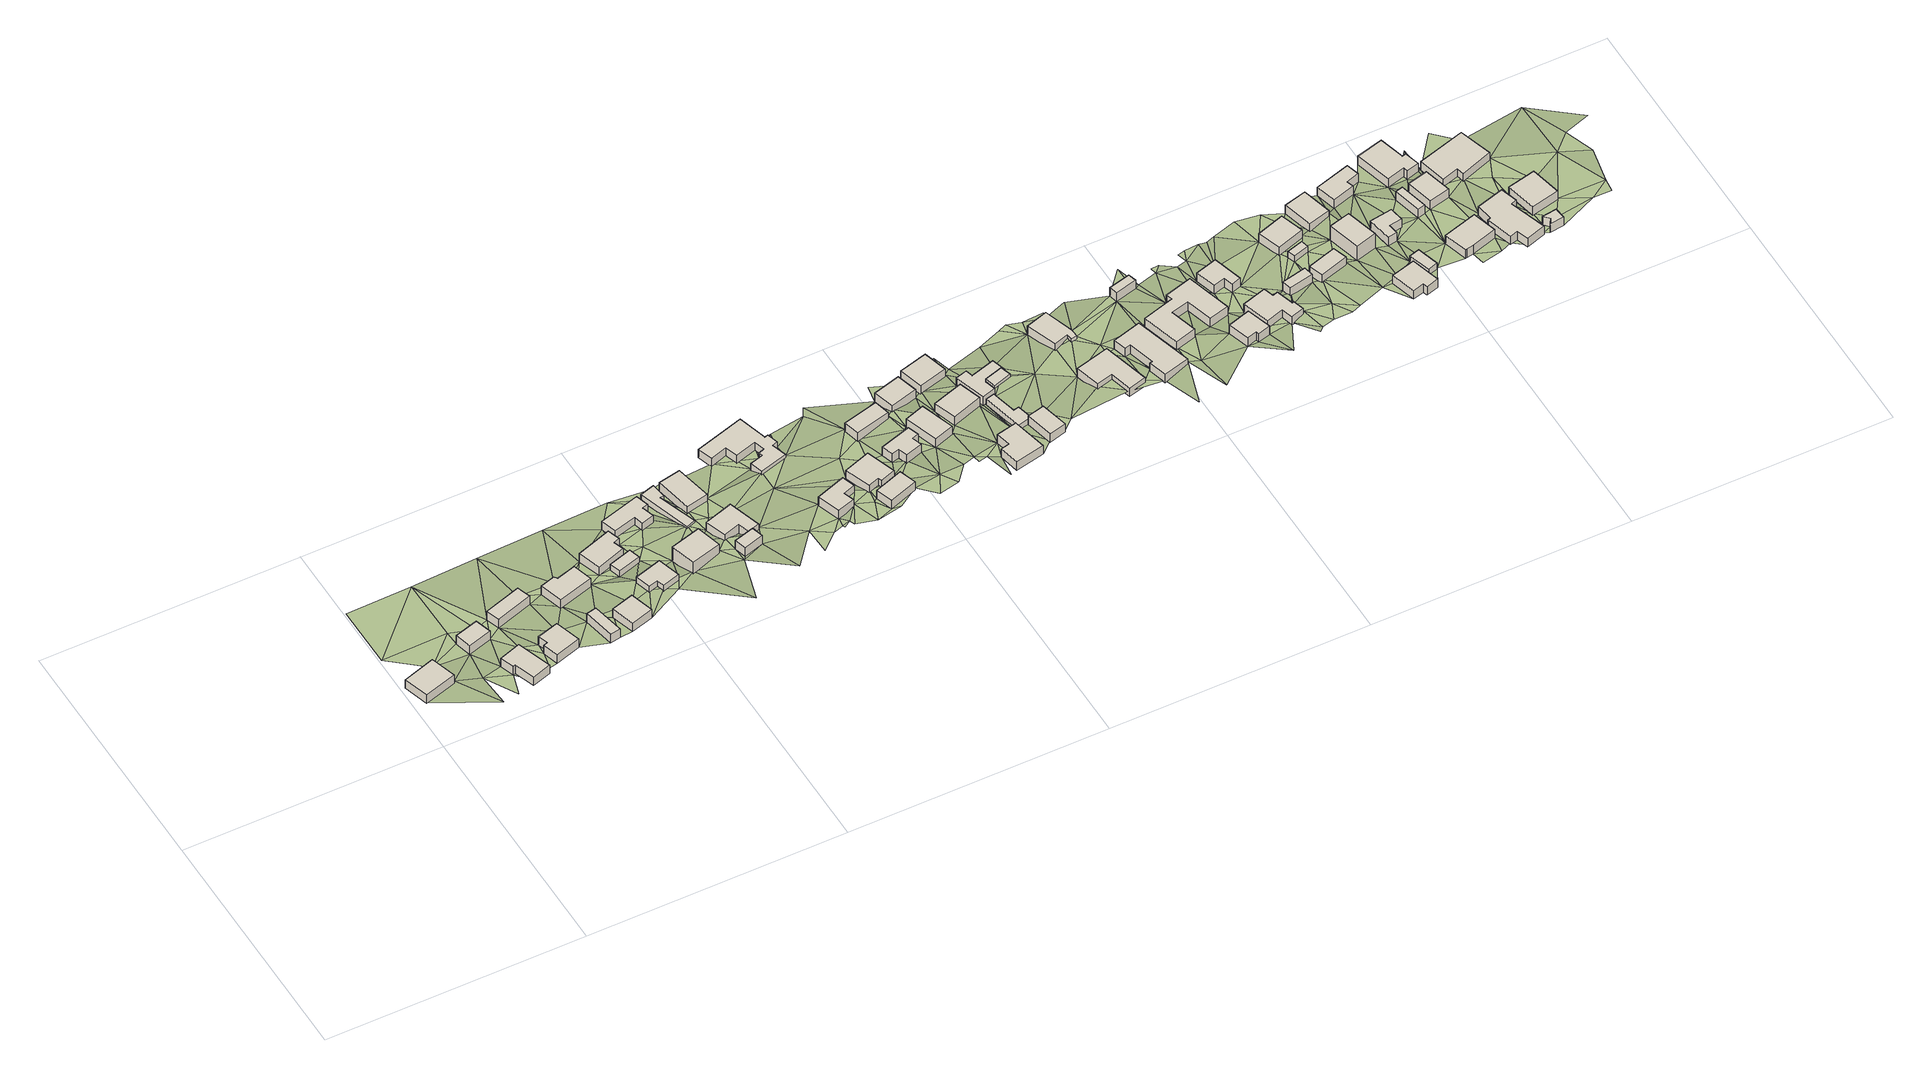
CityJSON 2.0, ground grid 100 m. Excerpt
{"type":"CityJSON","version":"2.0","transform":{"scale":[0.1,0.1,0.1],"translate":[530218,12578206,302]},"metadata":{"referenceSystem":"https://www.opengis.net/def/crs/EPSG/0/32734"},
"CityObjects":{
"building1":{"type":"Building","attributes":{"address":"Lang Avenue Mamre 7347 Cape Town","building":"house","building:levels":"1","building_height":4.1,"plus_code":"4FRWFFQ9+HVC","ground_height":165.13,"roof_height":169.23},"geometry":[{"type":"Solid","lod":"1","boundaries":[[[[0,1,2,3]],[[1,4,5,2]],[[4,6,7,5]],[[6,0,3,7]],[[3,2,5,7]],[[6,4,1,0]]]]}]},
"building2":{"type":"Building","attributes":{"address":"Lang Avenue Mamre 7347 Cape Town","building":"house","building:levels":"1","building_height":4.1,"plus_code":"4FRWFFQ9+JX6","ground_height":165.13,"roof_height":169.23},"geometry":[{"type":"Solid","lod":"1","boundaries":[[[[8,9,10,11]],[[9,12,13,10]],[[12,14,15,13]],[[14,8,11,15]],[[11,10,13,15]],[[14,12,9,8]]]]}]},
"building3":{"type":"Building","attributes":{"address":"Mamre 7347 Cape Town","building":"house","building:levels":"1","building_height":4.1,"plus_code":"4FRWFFQ9+GXQ","ground_height":166.28,"roof_height":170.38},"geometry":[{"type":"Solid","lod":"1","boundaries":[[[[16,17,18,19]],[[17,20,21,18]],[[20,22,23,21]],[[22,24,25,23]],[[24,26,27,25]],[[26,16,19,27]],[[19,18,21,23,25,27]],[[26,24,22,20,17,16]]]]}]},
"building4":{"type":"Building","attributes":{"address":"Mamre 7347 Cape Town","building":"house","building:levels":"1","building_height":4.1,"plus_code":"4FRWFFQC+G3R","ground_height":168.91,"roof_height":173.01},"geometry":[{"type":"Solid","lod":"1","boundaries":[[[[28,29,30,31]],[[29,32,33,30]],[[32,34,35,33]],[[34,36,37,35]],[[36,38,39,37]],[[38,28,31,39]],[[31,30,33,35,37,39]],[[38,36,34,32,29,28]]]]}]},
"building5":{"type":"Building","attributes":{"address":"Lang Avenue Mamre 7347 Cape Town","building":"house","building:levels":"1","building_height":4.1,"plus_code":"4FRWFFQC+J2G","ground_height":167.28,"roof_height":171.38},"geometry":[{"type":"Solid","lod":"1","boundaries":[[[[40,41,42,43]],[[41,44,45,42]],[[44,46,47,45]],[[46,40,43,47]],[[43,42,45,47]],[[46,44,41,40]]]]}]},
"building6":{"type":"Building","attributes":{"address":"Mamre 7347 Cape Town","building":"yes","building:levels":"1","building_height":4.1,"plus_code":"4FRWFFQC+G4M","ground_height":170.28,"roof_height":174.38},"geometry":[{"type":"Solid","lod":"1","boundaries":[[[[48,49,50,51]],[[49,52,53,50]],[[52,54,55,53]],[[54,48,51,55]],[[51,50,53,55]],[[54,52,49,48]]]]}]},
"building7":{"type":"Building","attributes":{"address":"Lang Avenue Mamre 7347 Cape Town","building":"house","building:levels":"1","building_height":4.1,"plus_code":"4FRWFFQC+J4F","ground_height":167.28,"roof_height":171.38},"geometry":[{"type":"Solid","lod":"1","boundaries":[[[[56,57,58,59]],[[57,60,61,58]],[[60,62,63,61]],[[62,64,65,63]],[[64,66,67,65]],[[66,56,59,67]],[[59,58,61,63,65,67]],[[66,64,62,60,57,56]]]]}]},
"building8":{"type":"Building","attributes":{"address":"4 Lelie Lane Mamre 7347 Cape Town","building":"house","building:levels":"1","building_height":4.1,"plus_code":"4FRWFFQC+G5M","ground_height":170.28,"roof_height":174.38},"geometry":[{"type":"Solid","lod":"1","boundaries":[[[[68,69,70,71]],[[69,72,73,70]],[[72,74,75,73]],[[74,68,71,75]],[[71,70,73,75]],[[74,72,69,68]]]]}]},
"building9":{"type":"Building","attributes":{"address":"Lang Avenue Mamre 7347 Cape Town","building":"house","building:levels":"1","building_height":4.1,"plus_code":"4FRWFFQC+J5X","ground_height":168.33,"roof_height":172.43},"geometry":[{"type":"Solid","lod":"1","boundaries":[[[[76,77,78,79]],[[77,80,81,78]],[[80,82,83,81]],[[82,84,85,83]],[[84,86,87,85]],[[86,76,79,87]],[[79,78,81,83,85,87]],[[86,84,82,80,77,76]]]]}]},
"building10":{"type":"Building","attributes":{"building":"cabin","building:levels":"1","building_height":2.8,"plus_code":"4FRWFFQC+J6F","ground_height":168.33,"roof_height":171.13},"geometry":[{"type":"Solid","lod":"1","boundaries":[[[[88,89,90,91]],[[89,92,93,90]],[[92,94,95,93]],[[94,88,91,95]],[[91,90,93,95]],[[94,92,89,88]]]]}]},
"building11":{"type":"Building","attributes":{"address":"3 Lelie Lane Mamre 7347 Cape Town","building":"house","building:levels":"1","building_height":4.1,"plus_code":"4FRWFFQC+H6H","ground_height":169.4,"roof_height":173.5},"geometry":[{"type":"Solid","lod":"1","boundaries":[[[[96,97,98,99]],[[97,100,101,98]],[[100,102,103,101]],[[102,104,105,103]],[[104,106,107,105]],[[106,96,99,107]],[[99,98,101,103,105,107]],[[106,104,102,100,97,96]]]]}]},
"building12":{"type":"Building","attributes":{"address":"Mamre 7347 Cape Town","building":"yes","building:levels":"1","building_height":4.1,"plus_code":"4FRWFFQC+M7C","ground_height":167.7,"roof_height":171.8},"geometry":[{"type":"Solid","lod":"1","boundaries":[[[[108,109,110,111]],[[109,112,113,110]],[[112,114,115,113]],[[114,116,117,115]],[[116,118,119,117]],[[118,120,121,119]],[[120,122,123,121]],[[122,108,111,123]],[[111,110,113,115,117,119,121,123]],[[122,120,118,116,114,112,109,108]]]]}]},
"building13":{"type":"Building","attributes":{"address":"2 Lelie Lane Mamre 7347 Cape Town","building":"house","building:levels":"2","building_height":6.9,"plus_code":"4FRWFFQC+H8J","ground_height":169.4,"roof_height":176.3},"geometry":[{"type":"Solid","lod":"1","boundaries":[[[[124,125,126,127]],[[125,128,129,126]],[[128,130,131,129]],[[130,124,127,131]],[[127,126,129,131]],[[130,128,125,124]]]]}]},
"building14":{"type":"Building","attributes":{"building":"cabin","building:levels":"1","building_height":2.8,"plus_code":"4FRWFFQC+M88","ground_height":167.7,"roof_height":170.5},"geometry":[{"type":"Solid","lod":"1","boundaries":[[[[132,133,134,135]],[[133,136,137,134]],[[136,138,139,137]],[[138,140,141,139]],[[140,142,143,141]],[[142,132,135,143]],[[135,134,137,139,141,143]],[[142,140,138,136,133,132]]]]}]},
"building15":{"type":"Building","attributes":{"building":"garage","building:levels":"1","building_height":4.1,"plus_code":"4FRWFFQC+H94","ground_height":173.35,"roof_height":177.45},"geometry":[{"type":"Solid","lod":"1","boundaries":[[[[144,145,146,147]],[[145,148,149,146]],[[148,150,151,149]],[[150,144,147,151]],[[147,146,149,151]],[[150,148,145,144]]]]}]},
"building16":{"type":"Building","attributes":{"address":"1 Lelie Lane Mamre 7347 Cape Town","building":"house","building:levels":"1","building_height":4.1,"plus_code":"4FRWFFQC+J94","ground_height":170.83,"roof_height":174.93},"geometry":[{"type":"Solid","lod":"1","boundaries":[[[[152,153,154,155]],[[153,156,157,154]],[[156,158,159,157]],[[158,160,161,159]],[[160,162,163,161]],[[162,152,155,163]],[[155,154,157,159,161,163]],[[162,160,158,156,153,152]]]]}]},
"building17":{"type":"Building","attributes":{"address":"Mamre 7347 Cape Town","building":"house","building:levels":"1","building_height":4.1,"plus_code":"4FRWFFQC+M9J","ground_height":168.85,"roof_height":172.95},"geometry":[{"type":"Solid","lod":"1","boundaries":[[[[164,165,166,167]],[[165,168,169,166]],[[168,170,171,169]],[[170,164,167,171]],[[167,166,169,171]],[[170,168,165,164]]]]}]},
"building18":{"type":"Building","attributes":{"address":"13 Lang Avenue Mamre 7347 Cape Town","building":"house","building:levels":"1","building_height":4.1,"plus_code":"4FRWFFQC+PG2","ground_height":168.85,"roof_height":172.95},"geometry":[{"type":"Solid","lod":"1","boundaries":[[[[172,173,174,175]],[[173,176,177,174]],[[176,178,179,177]],[[178,180,181,179]],[[180,182,183,181]],[[182,184,185,183]],[[184,186,187,185]],[[186,188,189,187]],[[188,190,191,189]],[[190,192,193,191]],[[192,194,195,193]],[[194,196,197,195]],[[196,198,199,197]],[[198,200,201,199]],[[200,202,203,201]],[[202,172,175,203]],[[175,174,177,179,181,183,185,187,189,191,193,195,197,199,201,203]],[[202,200,198,196,194,192,190,188,186,184,182,180,178,176,173,172]]]]}]},
"building19":{"type":"Building","attributes":{"address":"11 Sand Street Mamre 7347 Cape Town","building":"house","building:levels":"1","building_height":4.1,"plus_code":"4FRWFFQC+HG8","ground_height":174.57,"roof_height":178.67},"geometry":[{"type":"Solid","lod":"1","boundaries":[[[[204,205,206,207]],[[205,208,209,206]],[[208,210,211,209]],[[210,212,213,211]],[[212,214,215,213]],[[214,204,207,215]],[[207,206,209,211,213,215]],[[214,212,210,208,205,204]]]]}]},
"building20":{"type":"Building","attributes":{"address":"Sand Street Mamre 7347 Cape Town","building":"yes","building:levels":"1","building_height":4.1,"plus_code":"4FRWFFQC+GJM","ground_height":176.35,"roof_height":180.45},"geometry":[{"type":"Solid","lod":"1","boundaries":[[[[216,217,218,219]],[[217,220,221,218]],[[220,222,223,221]],[[222,216,219,223]],[[219,218,221,223]],[[222,220,217,216]]]]}]},
"building21":{"type":"Building","attributes":{"address":"9 Sand Street Mamre 7347 Cape Town","building":"house","building:levels":"1","building_height":4.1,"plus_code":"4FRWFFQC+HHH","ground_height":174.57,"roof_height":178.67},"geometry":[{"type":"Solid","lod":"1","boundaries":[[[[224,225,226,227]],[[225,228,229,226]],[[228,230,231,229]],[[230,232,233,231]],[[232,234,235,233]],[[234,224,227,235]],[[227,226,229,231,233,235]],[[234,232,230,228,225,224]]]]}]},
"building22":{"type":"Building","attributes":{"address":"7 Sand Street Mamre 7347 Cape Town","building":"house","building:levels":"1","building_height":4.1,"plus_code":"4FRWFFQC+HMR","ground_height":175.88,"roof_height":179.98},"geometry":[{"type":"Solid","lod":"1","boundaries":[[[[236,237,238,239]],[[237,240,241,238]],[[240,242,243,241]],[[242,244,245,243]],[[244,246,247,245]],[[246,248,249,247]],[[248,250,251,249]],[[250,236,239,251]],[[239,238,241,243,245,247,249,251]],[[250,248,246,244,242,240,237,236]]]]}]},
"building23":{"type":"Building","attributes":{"address":"8 Sand Street Mamre 7347 Cape Town","building":"house","building:levels":"1","building_height":4.1,"plus_code":"4FRWFFQC+MJ9","ground_height":173.57,"roof_height":177.67},"geometry":[{"type":"Solid","lod":"1","boundaries":[[[[252,253,254,255]],[[253,256,257,254]],[[256,258,259,257]],[[258,252,255,259]],[[255,254,257,259]],[[258,256,253,252]]]]}]},
"building24":{"type":"Building","attributes":{"address":"5 Sand Street Mamre 7347 Cape Town","building":"house","building:levels":"1","building_height":4.1,"plus_code":"4FRWFFQC+JP3","ground_height":175.88,"roof_height":179.98},"geometry":[{"type":"Solid","lod":"1","boundaries":[[[[260,261,262,263]],[[261,264,265,262]],[[264,266,267,265]],[[266,260,263,267]],[[263,262,265,267]],[[266,264,261,260]]]]}]},
"building25":{"type":"Building","attributes":{"address":"6 Sand Street Mamre 7347 Cape Town","building":"house","building:levels":"1","building_height":4.1,"plus_code":"4FRWFFQC+MPJ","ground_height":173.57,"roof_height":177.67},"geometry":[{"type":"Solid","lod":"1","boundaries":[[[[268,269,270,271]],[[269,272,273,270]],[[272,274,275,273]],[[274,268,271,275]],[[271,270,273,275]],[[274,272,269,268]]]]}]},
"building26":{"type":"Building","attributes":{"address":"20 Lord Caledon Street Mamre 7347 Cape Town","building":"house","building:levels":"1","building_height":4.1,"plus_code":"4FRWFFQC+GRC","ground_height":178.22,"roof_height":182.32},"geometry":[{"type":"Solid","lod":"1","boundaries":[[[[276,277,278,279]],[[277,280,281,278]],[[280,282,283,281]],[[282,284,285,283]],[[284,286,287,285]],[[286,276,279,287]],[[279,278,281,283,285,287]],[[286,284,282,280,277,276]]]]}]},
"building27":{"type":"Building","attributes":{"address":"3 Sand Street Mamre 7347 Cape Town","building":"house","building:levels":"1","building_height":4.1,"plus_code":"4FRWFFQC+JQF","ground_height":176.72,"roof_height":180.82},"geometry":[{"type":"Solid","lod":"1","boundaries":[[[[288,289,290,291]],[[289,292,293,290]],[[292,294,295,293]],[[294,288,291,295]],[[291,290,293,295]],[[294,292,289,288]]]]}]},
"building28":{"type":"Building","attributes":{"address":"4 Sand Street Mamre 7347 Cape Town","building":"house","building:levels":"1","building_height":4.1,"plus_code":"4FRWFFQC+MQV","ground_height":173.57,"roof_height":177.67},"geometry":[{"type":"Solid","lod":"1","boundaries":[[[[296,297,298,299]],[[297,300,301,298]],[[300,302,303,301]],[[302,296,299,303]],[[299,298,301,303]],[[302,300,297,296]]]]}]},
"building29":{"type":"Building","attributes":{"address":"Lord Caledon Street Mamre 7347 Cape Town","building":"cabin","building:levels":"1","building_height":2.8,"plus_code":"4FRWFFQC+HRW","ground_height":176.72,"roof_height":179.52},"geometry":[{"type":"Solid","lod":"1","boundaries":[[[[304,305,306,307]],[[305,308,309,306]],[[308,310,311,309]],[[310,312,313,311]],[[312,314,315,313]],[[314,304,307,315]],[[307,306,309,311,313,315]],[[314,312,310,308,305,304]]]]}]},
"building30":{"type":"Building","attributes":{"address":"1 Sand Street Mamre 7347 Cape Town","building":"house","building:levels":"1","building_height":4.1,"plus_code":"4FRWFFQC+JRM","ground_height":176.72,"roof_height":180.82},"geometry":[{"type":"Solid","lod":"1","boundaries":[[[[316,317,318,319]],[[317,320,321,318]],[[320,322,323,321]],[[322,324,325,323]],[[324,326,327,325]],[[326,328,329,327]],[[328,330,331,329]],[[330,332,333,331]],[[332,316,319,333]],[[319,318,321,323,325,327,329,331,333]],[[332,330,328,326,324,322,320,317,316]]]]}]},
"building31":{"type":"Building","attributes":{"address":"18 Lord Caledon Street Mamre 7347 Cape Town","building":"house","building:levels":"1","building_height":4.1,"plus_code":"4FRWFFQC+GVM","ground_height":178.22,"roof_height":182.32},"geometry":[{"type":"Solid","lod":"1","boundaries":[[[[334,335,336,337]],[[335,338,339,336]],[[338,340,341,339]],[[340,334,337,341]],[[337,336,339,341]],[[340,338,335,334]]]]}]},
"building32":{"type":"Building","attributes":{"building":"roof","building:levels":"1","building_height":1.3,"min_height":2.8,"plus_code":"4FRWFFQC+JRH","ground_height":176.72,"roof_height":182.12,"bottom_roof_height":180.82},"geometry":[{"type":"Solid","lod":"1","boundaries":[[[[319,342,343,344]],[[342,321,345,343]],[[321,318,346,345]],[[318,319,344,346]],[[344,343,345,346]],[[318,321,342,319]]]]}]},
"building33":{"type":"Building","attributes":{"address":"19 Winkler Street Mamre 7347 Cape Town","building":"house","building:levels":"1","building_height":4.1,"plus_code":"4FRWFFQC+HXH","ground_height":177.72,"roof_height":181.82},"geometry":[{"type":"Solid","lod":"1","boundaries":[[[[347,348,349,350]],[[348,351,352,349]],[[351,353,354,352]],[[353,355,356,354]],[[355,357,358,356]],[[357,347,350,358]],[[350,349,352,354,356,358]],[[357,355,353,351,348,347]]]]}]},
"building34":{"type":"Building","attributes":{"address":"20 Winkler Street Mamre 7347 Cape Town","building":"house","building:levels":"1","building_height":4.1,"plus_code":"4FRWFFQC+MXF","ground_height":175.67,"roof_height":179.77},"geometry":[{"type":"Solid","lod":"1","boundaries":[[[[359,360,361,362]],[[360,363,364,361]],[[363,365,366,364]],[[365,367,368,366]],[[367,369,370,368]],[[369,371,372,370]],[[371,359,362,372]],[[362,361,364,366,368,370,372]],[[371,369,367,365,363,360,359]]]]}]},
"building35":{"type":"Building","attributes":{"address":"17 Winkler Street Mamre 7347 Cape Town","building":"house","building:levels":"1","building_height":4.1,"plus_code":"4FRWFFQF+H37","ground_height":179.28,"roof_height":183.38},"geometry":[{"type":"Solid","lod":"1","boundaries":[[[[373,374,375,376]],[[374,377,378,375]],[[377,379,380,378]],[[379,381,382,380]],[[381,383,384,382]],[[383,385,386,384]],[[385,387,388,386]],[[387,373,376,388]],[[376,375,378,380,382,384,386,388]],[[387,385,383,381,379,377,374,373]]]]}]},
"building36":{"type":"Building","attributes":{"address":"16 Winkler Street Mamre 7347 Cape Town","building":"house","building:levels":"1","building_height":4.1,"plus_code":"4FRWFFQF+M3Q","ground_height":178.74,"roof_height":182.84},"geometry":[{"type":"Solid","lod":"1","boundaries":[[[[389,390,391,392]],[[390,393,394,391]],[[393,395,396,394]],[[395,389,392,396]],[[392,391,394,396]],[[395,393,390,389]]]]}]},
"building37":{"type":"Building","attributes":{"address":"15 Winkler Street Mamre 7347 Cape Town","building":"house","building:levels":"1","building_height":4.1,"plus_code":"4FRWFFQF+H4R","ground_height":180.87,"roof_height":184.97},"geometry":[{"type":"Solid","lod":"1","boundaries":[[[[397,398,399,400]],[[398,401,402,399]],[[401,403,404,402]],[[403,405,406,404]],[[405,407,408,406]],[[407,409,410,408]],[[409,411,412,410]],[[411,413,414,412]],[[413,415,416,414]],[[415,397,400,416]],[[400,399,402,404,406,408,410,412,414,416]],[[415,413,411,409,407,405,403,401,398,397]]]]}]},
"building38":{"type":"Building","attributes":{"address":"16 Lord Caledon Street Mamre 7347 Cape Town","building":"house","building:levels":"1","building_height":4.1,"plus_code":"4FRWFFQF+G6J","ground_height":183.36,"roof_height":187.46},"geometry":[{"type":"Solid","lod":"1","boundaries":[[[[417,418,419,420]],[[418,421,422,419]],[[421,423,424,422]],[[423,425,426,424]],[[425,427,428,426]],[[427,417,420,428]],[[420,419,422,424,426,428]],[[427,425,423,421,418,417]]]]}]},
"building39":{"type":"Building","attributes":{"address":"13 Winkler Street Mamre 7347 Cape Town","building":"house","building:levels":"1","building_height":4.1,"plus_code":"4FRWFFQF+J6M","ground_height":181.87,"roof_height":185.97},"geometry":[{"type":"Solid","lod":"1","boundaries":[[[[429,430,431,432]],[[430,433,434,431]],[[433,435,436,434]],[[435,437,438,436]],[[437,439,440,438]],[[439,429,432,440]],[[432,431,434,436,438,440]],[[439,437,435,433,430,429]]]]}]},
"building40":{"type":"Building","attributes":{"address":"Lord Caledon Street Mamre 7347 Cape Town","building":"house","building:levels":"1","building_height":4.1,"plus_code":"4FRWFFQF+H65","ground_height":181.87,"roof_height":185.97},"geometry":[{"type":"Solid","lod":"1","boundaries":[[[[441,442,443,444]],[[442,445,446,443]],[[445,447,448,446]],[[447,449,450,448]],[[449,451,452,450]],[[451,453,454,452]],[[453,455,456,454]],[[455,457,458,456]],[[457,459,460,458]],[[459,441,444,460]],[[444,443,446,448,450,452,454,456,458,460]],[[459,457,455,453,451,449,447,445,442,441]]]]}]},
"building41":{"type":"Building","attributes":{"address":"12 Lord Caledon Street Mamre 7347 Cape Town","building":"house","building:levels":"1","building_height":4.1,"plus_code":"4FRWFFQF+H8C","ground_height":183.05,"roof_height":187.15},"geometry":[{"type":"Solid","lod":"1","boundaries":[[[[461,462,463,464]],[[462,465,466,463]],[[465,467,468,466]],[[467,461,464,468]],[[464,463,466,468]],[[467,465,462,461]]]]}]},
"building42":{"type":"Building","attributes":{"building":"cabin","building:levels":"1","building_height":2.8,"plus_code":"4FRWFFQF+J89","ground_height":183.05,"roof_height":185.85},"geometry":[{"type":"Solid","lod":"1","boundaries":[[[[469,470,471,472]],[[470,473,474,471]],[[473,475,476,474]],[[475,469,472,476]],[[472,471,474,476]],[[475,473,470,469]]]]}]},
"building43":{"type":"Building","attributes":{"address":"9 Winkler Street Mamre 7347 Cape Town","building":"house","building:levels":"1","building_height":4.1,"plus_code":"4FRWFFQF+M84","ground_height":181.66,"roof_height":185.76},"geometry":[{"type":"Solid","lod":"1","boundaries":[[[[477,478,479,480]],[[478,481,482,479]],[[481,483,484,482]],[[483,477,480,484]],[[480,479,482,484]],[[483,481,478,477]]]]}]},
"building44":{"type":"Building","attributes":{"address":"10 Lord Caledon Street Mamre 7347 Cape Town","building":"house","building:levels":"1","building_height":4.1,"plus_code":"4FRWFFQF+H9F","ground_height":183.05,"roof_height":187.15},"geometry":[{"type":"Solid","lod":"1","boundaries":[[[[485,486,487,488]],[[486,489,490,487]],[[489,491,492,490]],[[491,485,488,492]],[[488,487,490,492]],[[491,489,486,485]]]]}]},
"building45":{"type":"Building","attributes":{"address":"8 Lord Caledon Street Mamre 7347 Cape Town","building":"house","building:levels":"2","building_height":6.9,"plus_code":"4FRWFFQF+HCV","ground_height":184.37,"roof_height":191.27},"geometry":[{"type":"Solid","lod":"1","boundaries":[[[[493,494,495,496]],[[494,497,498,495]],[[497,499,500,498]],[[499,493,496,500]],[[496,495,498,500]],[[499,497,494,493]]]]}]},
"building46":{"type":"Building","attributes":{"address":"7 Winkler Street Mamre 7347 Cape Town","building":"house","building:levels":"1","building_height":4.1,"plus_code":"4FRWFFQF+M9H","ground_height":181.66,"roof_height":185.76},"geometry":[{"type":"Solid","lod":"1","boundaries":[[[[501,502,503,504]],[[502,505,506,503]],[[505,507,508,506]],[[507,501,504,508]],[[504,503,506,508]],[[507,505,502,501]]]]}]},
"building47":{"type":"Building","attributes":{"address":"9 Lord Caledon Street Mamre 7347 Cape Town","building":"house","building:levels":"1","building_height":4.1,"plus_code":"4FRWFFQF+FFR","ground_height":185.63,"roof_height":189.73},"geometry":[{"type":"Solid","lod":"1","boundaries":[[[[509,510,511,512]],[[510,513,514,511]],[[513,515,516,514]],[[515,517,518,516]],[[517,519,520,518]],[[519,509,512,520]],[[512,511,514,516,518,520]],[[519,517,515,513,510,509]]]]}]},
"building48":{"type":"Building","attributes":{"address":"7 Lord Caledon Street Mamre 7347 Cape Town","building":"cabin","building:levels":"1","building_height":2.8,"plus_code":"4FRWFFQF+GF8","ground_height":185.63,"roof_height":188.43},"geometry":[{"type":"Solid","lod":"1","boundaries":[[[[521,522,523,524]],[[522,525,526,523]],[[525,527,528,526]],[[527,521,524,528]],[[524,523,526,528]],[[527,525,522,521]]]]}]},
"building49":{"type":"Building","attributes":{"address":"6 Lord Caledon Street Mamre 7347 Cape Town","building":"house","building:levels":"1","building_height":4.1,"plus_code":"4FRWFFQF+HFV","ground_height":184.37,"roof_height":188.47},"geometry":[{"type":"Solid","lod":"1","boundaries":[[[[529,530,531,532]],[[530,533,534,531]],[[533,535,536,534]],[[535,537,538,536]],[[537,539,540,538]],[[539,529,532,540]],[[532,531,534,536,538,540]],[[539,537,535,533,530,529]]]]}]},
"building50":{"type":"Building","attributes":{"address":"5 Winkler Street Mamre 7347 Cape Town","building":"house","building:levels":"1","building_height":4.1,"plus_code":"4FRWFFQF+MFJ","ground_height":182.75,"roof_height":186.85},"geometry":[{"type":"Solid","lod":"1","boundaries":[[[[541,542,543,544]],[[542,545,546,543]],[[545,547,548,546]],[[547,549,550,548]],[[549,551,552,550]],[[551,541,544,552]],[[544,543,546,548,550,552]],[[551,549,547,545,542,541]]]]}]},
"building51":{"type":"Building","attributes":{"address":"Lord Caledon Street Mamre 7347 Cape Town","building":"yes","building:levels":"1","building_height":4.1,"plus_code":"4FRWFFQF+JG7","ground_height":185.38,"roof_height":189.48},"geometry":[{"type":"Solid","lod":"1","boundaries":[[[[553,554,555,556]],[[554,557,558,555]],[[557,559,560,558]],[[559,553,556,560]],[[556,555,558,560]],[[559,557,554,553]]]]}]},
"building52":{"type":"Building","attributes":{"address":"5 Lord Caledon Street Mamre 7347 Cape Town","building":"house","building:levels":"1","building_height":4.1,"plus_code":"4FRWFFQF+GHF","ground_height":185.93,"roof_height":190.03},"geometry":[{"type":"Solid","lod":"1","boundaries":[[[[561,562,563,564]],[[562,565,566,563]],[[565,567,568,566]],[[567,569,570,568]],[[569,571,572,570]],[[571,561,564,572]],[[564,563,566,568,570,572]],[[571,569,567,565,562,561]]]]}]},
"building53":{"type":"Building","attributes":{"address":"4 Lord Caledon Street Mamre 7347 Cape Town","building":"house","building:levels":"1","building_height":4.1,"plus_code":"4FRWFFQF+JH6","ground_height":185.38,"roof_height":189.48},"geometry":[{"type":"Solid","lod":"1","boundaries":[[[[573,574,575,576]],[[574,577,578,575]],[[577,579,580,578]],[[579,573,576,580]],[[576,575,578,580]],[[579,577,574,573]]]]}]},
"building54":{"type":"Building","attributes":{"address":"3 Winkler Street Mamre 7347 Cape Town","building":"house","building:levels":"1","building_height":4.1,"plus_code":"4FRWFFQF+MGW","ground_height":183.62,"roof_height":187.72},"geometry":[{"type":"Solid","lod":"1","boundaries":[[[[581,582,583,584]],[[582,585,586,583]],[[585,587,588,586]],[[587,589,590,588]],[[589,591,592,590]],[[591,593,594,592]],[[593,595,596,594]],[[595,581,584,596]],[[584,583,586,588,590,592,594,596]],[[595,593,591,589,587,585,582,581]]]]}]},
"building55":{"type":"Building","attributes":{"address":"3 Lord Caledon Street Mamre 7347 Cape Town","building":"house","building:levels":"1","building_height":4.1,"plus_code":"4FRWFFQF+GJ8","ground_height":185.27,"roof_height":189.37},"geometry":[{"type":"Solid","lod":"1","boundaries":[[[[597,598,599,600]],[[598,601,602,599]],[[601,603,604,602]],[[603,605,606,604]],[[605,607,608,606]],[[607,609,610,608]],[[609,611,612,610]],[[611,613,614,612]],[[613,615,616,614]],[[615,597,600,616]],[[600,599,602,604,606,608,610,612,614,616]],[[615,613,611,609,607,605,603,601,598,597]]]]}]},
"building56":{"type":"Building","attributes":{"address":"2 Lord Caledon Street Mamre 7347 Cape Town","building":"house","building:levels":"1","building_height":4.1,"plus_code":"4FRWFFQF+JJV","ground_height":183.62,"roof_height":187.72},"geometry":[{"type":"Solid","lod":"1","boundaries":[[[[617,618,619,620]],[[618,621,622,619]],[[621,623,624,622]],[[623,625,626,624]],[[625,627,628,626]],[[627,617,620,628]],[[620,619,622,624,626,628]],[[627,625,623,621,618,617]]]]}]},
"building57":{"type":"Building","attributes":{"address":"Lord Caledon Street Mamre 7347 Cape Town","building":"garage","building:levels":"1","building_height":4.1,"plus_code":"4FRWFFQF+FMW","ground_height":186.15,"roof_height":190.25},"geometry":[{"type":"Solid","lod":"1","boundaries":[[[[629,630,631,632]],[[630,633,634,631]],[[633,635,636,634]],[[635,637,638,636]],[[637,629,632,638]],[[632,631,634,636,638]],[[637,635,633,630,629]]]]}]},
"building58":{"type":"Building","attributes":{"address":"1 Lord Caledon Street Mamre 7347 Cape Town","building":"house","building:levels":"1","building_height":4.1,"plus_code":"4FRWFFQF+HM4","ground_height":185.27,"roof_height":189.37},"geometry":[{"type":"Solid","lod":"1","boundaries":[[[[639,640,641,642]],[[640,643,644,641]],[[643,645,646,644]],[[645,639,642,646]],[[642,641,644,646]],[[645,643,640,639]]]]}]},
"terrain1":{"type":"TINRelief","geometry":[{"type":"CompositeSurface","lod":"1","boundaries":[[[647,648,649]],[[0,650,651]],[[651,652,653]],[[648,654,649]],[[649,8,0]],[[649,654,8]],[[0,8,14]],[[652,651,650]],[[0,14,650]],[[24,654,655]],[[8,654,22]],[[22,654,24]],[[24,656,26]],[[650,14,12]],[[8,22,9]],[[650,12,652]],[[9,22,657]],[[44,652,12]],[[44,12,9]],[[46,9,657]],[[9,46,44]],[[657,658,36]],[[38,36,658]],[[46,657,32]],[[32,657,36]],[[32,36,34]],[[652,44,659]],[[46,32,29]],[[29,40,46]],[[659,44,41]],[[28,54,29]],[[40,29,660]],[[40,66,41]],[[28,48,54]],[[29,54,660]],[[40,660,66]],[[659,41,661]],[[66,661,41]],[[52,660,54]],[[662,52,49]],[[68,662,49]],[[52,663,660]],[[662,74,52]],[[74,662,68]],[[659,661,664]],[[665,661,666]],[[72,52,74]],[[72,663,52]],[[86,661,665]],[[665,663,667]],[[86,664,661]],[[86,665,667]],[[667,663,76]],[[667,76,86]],[[668,663,72]],[[72,69,669]],[[88,76,663]],[[668,88,663]],[[72,669,668]],[[76,88,94]],[[669,69,670]],[[94,671,76]],[[69,672,670]],[[664,86,122]],[[673,669,670]],[[88,668,674]],[[671,94,675]],[[122,86,676]],[[674,668,106]],[[670,672,677]],[[678,679,671]],[[678,671,675]],[[680,676,678]],[[681,664,122]],[[122,676,680]],[[675,674,682]],[[678,675,682]],[[672,683,677]],[[674,106,128]],[[128,106,677]],[[682,674,128]],[[684,680,678]],[[685,683,672]],[[677,683,128]],[[678,682,684]],[[680,684,686]],[[122,120,681]],[[687,682,128]],[[684,682,687]],[[685,688,683]],[[128,689,687]],[[688,690,683]],[[687,691,684]],[[691,118,116]],[[681,120,142]],[[691,687,118]],[[120,118,142]],[[692,681,142]],[[687,142,118]],[[689,690,693]],[[690,688,148]],[[687,689,156]],[[693,690,148]],[[156,689,693]],[[688,150,148]],[[694,687,156]],[[695,696,694]],[[144,150,688]],[[695,697,696]],[[694,156,698]],[[699,693,148]],[[695,168,697]],[[694,698,695]],[[692,697,168]],[[700,144,688]],[[148,145,699]],[[160,693,699]],[[156,153,698]],[[698,701,695]],[[702,692,168]],[[703,699,145]],[[703,145,144]],[[701,698,153]],[[165,702,168]],[[144,700,704]],[[704,703,144]],[[705,165,701]],[[703,706,153]],[[707,701,153]],[[704,708,703]],[[705,701,709]],[[710,704,711]],[[153,706,707]],[[703,708,706]],[[709,701,707]],[[710,712,704]],[[705,713,714]],[[709,713,705]],[[704,712,708]],[[715,712,710]],[[716,715,717]],[[712,715,716]],[[713,709,718]],[[707,706,719]],[[718,709,720]],[[204,706,708]],[[721,712,716]],[[713,718,722]],[[716,723,721]],[[721,723,724]],[[722,718,725]],[[225,706,204]],[[719,706,726]],[[727,721,728]],[[729,721,724]],[[225,726,706]],[[730,719,731]],[[732,728,721]],[[724,217,729]],[[721,729,732]],[[733,734,735]],[[204,728,225]],[[731,733,735]],[[724,736,217]],[[729,217,216]],[[728,732,225]],[[729,216,732]],[[731,719,737]],[[732,216,738]],[[733,731,737]],[[738,739,732]],[[736,740,217]],[[222,738,216]],[[726,741,719]],[[224,726,225]],[[737,719,741]],[[742,738,222]],[[224,743,726]],[[743,741,726]],[[237,224,742]],[[744,742,222]],[[236,224,237]],[[236,743,224]],[[745,737,741]],[[740,746,222]],[[742,744,237]],[[740,747,746]],[[222,746,744]],[[240,237,744]],[[748,743,236]],[[746,747,749]],[[274,745,741]],[[244,744,746]],[[250,748,236]],[[750,743,748]],[[746,749,751]],[[261,244,746]],[[246,244,248]],[[274,741,252]],[[261,746,751]],[[248,244,261]],[[250,248,260]],[[250,260,748]],[[248,261,260]],[[750,748,260]],[[750,752,252]],[[260,752,750]],[[252,752,274]],[[753,261,751]],[[266,752,260]],[[753,754,261]],[[753,755,756]],[[274,272,757]],[[269,752,266]],[[286,756,758]],[[756,282,753]],[[266,754,288]],[[754,753,282]],[[288,754,289]],[[266,288,269]],[[286,282,756]],[[754,282,289]],[[284,282,286]],[[288,759,269]],[[272,269,759]],[[300,272,759]],[[292,289,282]],[[294,759,288]],[[280,292,282]],[[759,294,330]],[[759,330,760]],[[292,280,332]],[[292,332,294]],[[761,280,277]],[[294,332,330]],[[762,314,280]],[[314,332,280]],[[280,340,762]],[[761,340,280]],[[316,332,314]],[[760,330,328]],[[340,763,762]],[[760,764,765]],[[314,312,316]],[[766,760,328]],[[760,766,764]],[[308,312,767]],[[308,316,312]],[[763,340,768]],[[308,763,768]],[[328,326,769]],[[328,769,766]],[[770,317,316]],[[316,308,771]],[[768,772,773]],[[768,771,308]],[[766,769,774]],[[316,771,770]],[[775,770,771]],[[775,771,769]],[[768,773,357]],[[768,357,771]],[[769,371,774]],[[769,771,371]],[[776,357,773]],[[776,773,777]],[[774,371,778]],[[771,357,779]],[[779,371,771]],[[371,780,778]],[[776,777,781]],[[371,782,780]],[[357,783,779]],[[371,784,782]],[[783,785,779]],[[786,783,357]],[[777,787,788]],[[357,789,786]],[[782,784,790]],[[791,783,786]],[[788,787,792]],[[789,788,381]],[[786,789,379]],[[789,381,379]],[[793,784,794]],[[788,795,381]],[[792,795,788]],[[795,383,381]],[[795,796,383]],[[794,791,389]],[[797,786,379]],[[791,786,389]],[[798,792,799]],[[793,794,395]],[[797,389,786]],[[389,395,794]],[[800,797,798]],[[801,802,798]],[[415,797,800]],[[800,798,802]],[[389,797,415]],[[800,802,803]],[[423,802,801]],[[415,411,389]],[[421,803,802]],[[415,413,411]],[[390,389,411]],[[804,395,393]],[[401,803,403]],[[802,423,421]],[[805,393,390]],[[390,411,805]],[[403,803,405]],[[405,803,421]],[[805,804,393]],[[806,805,411]],[[405,421,807]],[[425,423,427]],[[806,411,808]],[[809,427,423]],[[807,421,418]],[[806,810,811]],[[809,417,427]],[[806,808,812]],[[430,808,807]],[[810,806,812]],[[418,442,807]],[[429,808,430]],[[418,417,813]],[[429,812,808]],[[418,813,442]],[[430,807,435]],[[807,442,435]],[[417,809,814]],[[812,429,815]],[[814,813,417]],[[435,433,430]],[[815,429,439]],[[435,442,441]],[[813,814,816]],[[817,815,818]],[[435,441,437]],[[818,815,819]],[[815,439,819]],[[820,814,821]],[[822,823,441]],[[814,820,824]],[[437,441,467]],[[825,819,439]],[[441,823,467]],[[826,823,827]],[[827,828,826]],[[824,820,829]],[[825,439,830]],[[439,437,481]],[[467,823,826]],[[831,828,824]],[[437,467,832]],[[831,824,829]],[[826,828,462]],[[439,481,830]],[[462,828,831]],[[832,481,437]],[[831,829,833]],[[469,467,465]],[[467,475,832]],[[467,469,475]],[[831,833,834]],[[835,830,481]],[[462,831,836]],[[831,834,836]],[[462,491,465]],[[491,462,836]],[[469,465,491]],[[469,491,470]],[[473,832,475]],[[835,481,837]],[[834,838,836]],[[473,839,832]],[[489,470,491]],[[837,481,478]],[[838,840,836]],[[473,470,499]],[[499,839,473]],[[499,470,489]],[[505,837,478]],[[478,839,841]],[[493,840,838]],[[840,493,489]],[[510,509,838]],[[841,505,478]],[[839,499,841]],[[493,499,489]],[[842,838,509]],[[838,842,493]],[[499,843,841]],[[842,494,493]],[[842,509,519]],[[499,497,843]],[[494,842,525]],[[525,842,519]],[[497,494,844]],[[519,517,527]],[[541,843,497]],[[551,845,843]],[[525,519,527]],[[525,533,494]],[[494,530,844]],[[844,530,497]],[[494,533,530]],[[843,541,551]],[[846,527,517]],[[535,533,525]],[[525,522,535]],[[541,497,542]],[[542,497,530]],[[537,535,847]],[[569,522,846]],[[522,569,535]],[[529,542,530]],[[847,535,553]],[[569,846,571]],[[553,535,569]],[[545,542,547]],[[553,529,847]],[[542,529,559]],[[529,553,559]],[[542,582,547]],[[542,559,582]],[[554,553,569]],[[573,554,569]],[[547,582,581]],[[582,559,557]],[[562,848,849]],[[554,579,557]],[[579,582,557]],[[573,569,567]],[[554,573,579]],[[562,849,565]],[[579,587,582]],[[587,585,582]],[[573,567,574]],[[579,577,587]],[[850,565,849]],[[851,567,565]],[[851,565,850]],[[851,852,567]],[[567,853,574]],[[852,853,567]],[[587,577,589]],[[574,854,577]],[[850,855,856]],[[589,577,618]],[[618,577,854]],[[591,589,618]],[[591,857,593]],[[574,853,858]],[[591,618,857]],[[574,858,854]],[[854,858,859]],[[858,853,598]],[[635,860,861]],[[861,629,637]],[[862,860,863]],[[635,863,860]],[[635,861,637]],[[598,864,858]],[[862,645,598]],[[645,862,863]],[[865,618,866]],[[598,645,864]],[[863,635,633]],[[858,864,867]],[[863,633,868]],[[643,864,645]],[[867,864,643]],[[630,869,633]],[[868,633,869]],[[643,870,867]],[[643,868,870]],[[871,866,867]],[[868,869,872]],[[870,868,872]],[[870,871,867]],[[869,873,872]],[[870,872,874]],[[875,871,870]],[[874,875,870]],[[876,871,875]]]}]}
},
"vertices":[
[139,329,14],[13,290,14],[13,290,55],[139,329,55],[43,192,14],[43,192,55],[169,230,14],[169,230,55],
[279,323,14],[372,350,14],[372,350,55],[279,323,55],[353,413,14],[353,413,55],[261,387,14],[261,387,55],
[391,83,26],[466,107,26],[466,107,67],[391,83,67],[421,241,26],[421,241,67],[337,213,26],[337,213,67],[355,159,26],[355,159,67],[365,163,26],[365,163,67],
[598,144,52],[568,243,52],[568,243,93],[598,144,93],[484,218,52],[484,218,93],[496,180,52],[496,180,93],[480,175,52],[480,175,93],[499,114,52],[499,114,93],
[556,410,36],[539,463,36],[539,463,77],[556,410,77],[395,418,36],[395,418,77],[412,365,36],[412,365,77],
[695,98,66],[736,106,66],[736,106,107],[695,98,107],[711,231,66],[711,231,107],[671,223,66],[671,223,107],
[638,344,36],[775,384,36],[775,384,77],[638,344,77],[753,460,36],[753,460,77],[679,438,36],[679,438,77],[669,450,36],[669,450,77],[612,433,36],[612,433,77],
[785,109,66],[872,134,66],[872,134,107],[785,109,107],[845,225,66],[845,225,107],[758,200,66],[758,200,107],
[820,407,46],[932,444,46],[932,444,87],[820,407,87],[919,483,46],[919,483,87],[943,491,46],[943,491,87],[927,540,46],[927,540,87],[791,495,46],[791,495,87],
[878,369,46],[967,395,46],[967,395,74],[878,369,74],[954,439,46],[954,439,74],[864,412,46],[864,412,74],
[902,298,57],[919,239,57],[919,239,98],[902,298,98],[956,249,57],[956,249,98],[965,220,57],[965,220,98],[1033,240,57],[1033,240,98],[1007,329,57],[1007,329,98],
[950,533,40],[1037,557,40],[1037,557,81],[950,533,81],[1047,521,40],[1047,521,81],[1097,535,40],[1097,535,81],[1083,582,40],[1083,582,81],[1105,588,40],[1105,588,81],[1090,640,40],[1090,640,81],[932,595,40],[932,595,81],
[1207,274,57],[1180,372,57],[1180,372,126],[1207,274,126],[1063,340,57],[1063,340,126],[1090,242,57],[1090,242,126],
[1177,446,40],[1214,458,40],[1214,458,68],[1177,446,68],[1163,607,40],[1163,607,68],[1178,609,40],[1178,609,68],[1170,668,40],[1170,668,68],[1113,651,40],[1113,651,68],
[1348,231,96],[1335,277,96],[1335,277,137],[1348,231,137],[1257,255,96],[1257,255,137],[1270,209,96],[1270,209,137],
[1374,305,71],[1335,431,71],[1335,431,112],[1374,305,112],[1223,397,71],[1223,397,112],[1249,315,71],[1249,315,112],[1315,335,71],[1315,335,112],[1329,291,71],[1329,291,112],
[1298,525,51],[1269,667,51],[1269,667,92],[1298,525,92],[1182,650,51],[1182,650,92],[1211,507,51],[1211,507,92],
[1562,778,51],[1372,722,51],[1372,722,92],[1562,778,92],[1390,663,51],[1390,663,92],[1455,684,51],[1455,684,92],[1471,635,51],[1471,635,92],[1553,659,51],[1553,659,92],[1565,617,51],[1565,617,92],[1542,610,51],[1542,610,92],[1546,595,51],[1546,595,92],[1494,580,51],[1494,580,92],[1509,529,51],[1509,529,92],[1617,560,51],[1617,560,92],[1599,619,51],[1599,619,92],[1621,625,51],[1621,625,92],[1608,669,51],[1608,669,92],[1595,665,51],[1595,665,92],
[1708,327,108],[1593,288,108],[1593,288,149],[1708,327,149],[1623,199,108],[1623,199,149],[1691,221,108],[1691,221,149],[1677,261,108],[1677,261,149],[1724,277,108],[1724,277,149],
[1771,206,126],[1793,140,126],[1793,140,167],[1771,206,167],[1904,178,126],[1904,178,167],[1882,244,126],[1882,244,167],
[1836,387,108],[1733,352,108],[1733,352,149],[1836,387,149],[1767,252,108],[1767,252,149],[1811,267,108],[1811,267,149],[1816,252,108],[1816,252,149],[1875,272,108],[1875,272,149],
[1886,376,122],[1900,332,122],[1900,332,163],[1886,376,163],[1929,340,122],[1929,340,163],[1940,303,122],[1940,303,163],[2007,324,122],[2007,324,163],[1995,362,122],[1995,362,163],[2020,370,122],[2020,370,163],[2006,413,122],[2006,413,163],
[1976,588,98],[1840,554,98],[1840,554,139],[1976,588,139],[1855,492,98],[1855,492,139],[1991,526,98],[1991,526,139],
[2018,451,122],[2061,322,122],[2061,322,163],[2018,451,163],[2138,347,122],[2138,347,163],[2095,477,122],[2095,477,163],
[2016,546,98],[2122,575,98],[2122,575,139],[2016,546,139],[2100,656,98],[2100,656,139],[1994,627,98],[1994,627,139],
[2238,79,145],[2352,104,145],[2352,104,186],[2238,79,186],[2322,240,145],[2322,240,186],[2241,222,145],[2241,222,186],[2254,165,145],[2254,165,186],[2221,158,145],[2221,158,186],
[2134,462,130],[2162,375,130],[2162,375,171],[2134,462,171],[2279,412,130],[2279,412,171],[2251,499,130],[2251,499,171],
[2255,611,98],[2229,704,98],[2229,704,139],[2255,611,139],[2119,675,98],[2119,675,139],[2145,582,98],[2145,582,139],
[2338,248,130],[2393,261,130],[2393,261,158],[2338,248,158],[2378,323,130],[2378,323,158],[2357,318,130],[2357,318,158],[2334,416,130],[2334,416,158],[2301,408,130],[2301,408,158],
[2343,426,130],[2331,468,130],[2331,468,171],[2343,426,171],[2402,489,130],[2402,489,171],[2414,493,130],[2414,493,171],[2399,542,130],[2399,542,171],[2306,515,130],[2306,515,171],[2298,544,130],[2298,544,171],[2254,531,130],[2254,531,171],[2290,410,130],[2290,410,171],
[2398,140,145],[2466,156,145],[2466,156,186],[2398,140,186],[2440,264,145],[2440,264,186],[2373,248,145],[2373,248,186],
[2415,448,171],[2415,448,184],[2343,426,184],[2402,489,184],[2331,468,184],
[2652,269,140],[2714,285,140],[2714,285,181],[2652,269,181],[2736,201,140],[2736,201,181],[2805,219,140],[2805,219,181],[2757,400,140],[2757,400,181],[2626,366,140],[2626,366,181],
[2625,517,119],[2681,535,119],[2681,535,160],[2625,517,160],[2683,513,119],[2683,513,160],[2707,516,119],[2707,516,160],[2705,548,119],[2705,548,160],[2668,662,119],[2668,662,160],[2583,636,119],[2583,636,160],
[2864,185,156],[2965,213,156],[2965,213,197],[2864,185,197],[2901,438,156],[2901,438,197],[2790,407,156],[2790,407,197],[2804,356,156],[2804,356,197],[2826,362,156],[2826,362,197],[2855,260,156],[2855,260,197],[2844,257,156],[2844,257,197],
[2905,601,150],[2989,622,150],[2989,622,191],[2905,601,191],[2981,654,150],[2981,654,191],[2897,633,150],[2897,633,191],
[2964,288,171],[3045,310,171],[3045,310,212],[2964,288,212],[3016,413,171],[3016,413,212],[3085,432,171],[3085,432,212],[3114,328,171],[3114,328,212],[3192,349,171],[3192,349,212],[3143,524,171],[3143,524,212],[3037,494,171],[3037,494,212],[3044,470,171],[3044,470,212],[2922,435,171],[2922,435,212],
[3261,182,196],[3232,277,196],[3232,277,237],[3261,182,237],[3144,250,196],[3144,250,237],[3169,168,196],[3169,168,237],[3208,180,196],[3208,180,237],[3212,167,196],[3212,167,237],
[3172,527,181],[3195,447,181],[3195,447,222],[3172,527,222],[3240,460,181],[3240,460,222],[3250,424,181],[3250,424,222],[3288,435,181],[3288,435,222],[3255,551,181],[3255,551,222],
[3334,353,181],[3241,325,181],[3241,325,222],[3334,353,222],[3274,218,181],[3274,218,222],[3340,239,181],[3340,239,222],[3352,195,181],[3352,195,222],[3406,210,181],[3406,210,222],[3393,254,181],[3393,254,222],[3386,252,181],[3386,252,222],[3366,319,181],[3366,319,222],[3346,313,181],[3346,313,222],
[3407,304,193],[3503,325,193],[3503,325,234],[3407,304,234],[3495,363,193],[3495,363,234],[3398,342,193],[3398,342,234],
[3497,438,193],[3558,457,193],[3558,457,221],[3497,438,221],[3551,487,193],[3551,487,221],[3487,468,193],[3487,468,221],
[3578,533,179],[3549,623,179],[3549,623,220],[3578,533,220],[3442,588,179],[3442,588,220],[3471,498,179],[3471,498,220],
[3530,306,193],[3641,341,193],[3641,341,234],[3530,306,234],[3623,396,193],[3623,396,234],[3512,362,193],[3512,362,234],
[3678,332,206],[3760,354,206],[3760,354,275],[3678,332,275],[3726,480,206],[3726,480,275],[3644,458,206],[3644,458,275],
[3700,568,179],[3670,684,179],[3670,684,220],[3700,568,220],[3583,661,179],[3583,661,220],[3614,545,179],[3614,545,220],
[3725,170,219],[3753,73,219],[3753,73,260],[3725,170,260],[3796,85,219],[3796,85,260],[3801,68,219],[3801,68,260],[3850,82,219],[3850,82,260],[3818,195,219],[3818,195,260],
[3889,159,219],[3865,243,219],[3865,243,247],[3889,159,247],[3825,232,219],[3825,232,247],[3850,147,219],[3850,147,247],
[3874,451,206],[3787,438,206],[3787,438,247],[3874,451,247],[3802,342,206],[3802,342,247],[3839,348,206],[3839,348,247],[3833,387,206],[3833,387,247],[3883,395,206],[3883,395,247],
[3734,594,190],[3821,619,190],[3821,619,231],[3734,594,231],[3812,647,190],[3812,647,231],[3863,662,190],[3863,662,231],[3849,713,190],[3849,713,231],[3712,673,190],[3712,673,231],
[3948,398,217],[3977,405,217],[3977,405,258],[3948,398,258],[3951,514,217],[3951,514,258],[3921,507,217],[3921,507,258],
[4001,154,222],[4027,159,222],[4027,159,263],[4001,154,263],[4126,189,222],[4126,189,263],[4099,283,222],[4099,283,263],[3968,245,222],[3968,245,263],[3995,152,222],[3995,152,263],
[4002,412,217],[4083,432,217],[4083,432,258],[4002,412,258],[4056,538,217],[4056,538,258],[3976,518,217],[3976,518,258],
[3897,726,199],[3935,585,199],[3935,585,240],[3897,726,240],[4005,604,199],[4005,604,240],[4009,587,199],[4009,587,240],[4059,600,199],[4059,600,240],[4043,659,199],[4043,659,240],[4028,655,199],[4028,655,240],[4001,754,199],[4001,754,240],
[4258,280,215],[4238,345,215],[4238,345,256],[4258,280,256],[4131,314,215],[4131,314,256],[4142,249,215],[4142,249,256],[4130,244,215],[4130,244,256],[4162,141,215],[4162,141,256],[4190,150,215],[4190,150,256],[4206,106,215],[4206,106,256],[4282,129,215],[4282,129,256],[4236,272,215],[4236,272,256],
[4254,657,199],[4069,603,199],[4069,603,240],[4254,657,240],[4096,493,199],[4096,493,240],[4161,513,199],[4161,513,240],[4167,484,199],[4167,484,240],[4293,528,199],[4293,528,240],
[4301,119,224],[4356,126,224],[4356,126,265],[4301,119,265],[4351,171,224],[4351,171,265],[4295,164,224],[4295,164,265],[4315,142,224],[4315,142,265],
[4292,225,215],[4400,249,215],[4400,249,256],[4292,225,256],[4374,369,215],[4374,369,256],[4266,345,215],[4266,345,256],
[43,192,17],[261,52,40],[169,230,26],[259,445,14],[9,445,7],[259,695,8],[9,695,3],[259,195,26],[329,73,26],[391,83,52],[421,241,52],[466,107,52],[509,695,21],[638,344,46],[669,450,46],[759,195,66],[775,384,46],[759,695,31],[753,460,46],[679,438,46],[759,445,46],[902,298,82],[919,239,82],[965,220,82],[932,444,57],[1008,195,82],[956,249,82],[967,395,57],[954,439,57],[927,540,57],[1033,240,82],[943,491,57],[919,483,57],[950,533,57],[1008,695,40],[1008,445,57],[1090,242,82],[1047,521,57],[1200,6,116],[1037,557,57],[1177,446,71],[1258,195,96],[1180,372,71],[1207,274,96],[1097,535,57],[1170,668,51],[1249,315,96],[1214,458,71],[1211,507,71],[1163,607,51],[1178,609,51],[1258,445,71],[1329,291,96],[1394,55,129],[1298,525,71],[1258,695,51],[1374,305,96],[1508,195,112],[1390,663,65],[1508,445,88],[1509,529,88],[1593,288,112],[1494,580,65],[1578,149,112],[1510,90,112],[1623,199,112],[1471,635,65],[1455,684,65],[1618,162,112],[1643,159,126],[1622,153,112],[1542,610,65],[1617,560,88],[1546,595,65],[1691,221,126],[1553,659,65],[1650,139,126],[1728,118,126],[1565,617,65],[1758,445,108],[1677,261,126],[1724,277,126],[1758,195,126],[1599,619,65],[1621,625,65],[1767,252,126],[1629,689,65],[1595,665,65],[1608,669,65],[1829,137,126],[1758,695,81],[1816,252,126],[1811,267,126],[1904,178,136],[1840,554,108],[1875,272,126],[1855,492,108],[1940,303,136],[1777,729,81],[2007,195,136],[1965,116,136],[2007,445,122],[2045,133,136],[1991,526,122],[2099,195,136],[2016,546,122],[2142,203,145],[2138,347,130],[2147,176,145],[2182,183,145],[2007,695,98],[2206,59,159],[2145,582,111],[2255,611,111],[2398,140,153],[2338,248,145],[2393,261,153],[2257,695,111],[2229,704,111],[2277,627,111],[2357,318,145],[2440,264,153],[2399,542,140],[2402,489,140],[2507,445,140],[2466,156,153],[2507,195,153],[2413,660,119],[2414,493,140],[2652,269,169],[2736,201,169],[2507,695,119],[2625,517,140],[2541,710,119],[2714,285,169],[2595,693,119],[2683,513,156],[2668,662,132],[2681,535,156],[2757,445,156],[2757,195,169],[2805,219,169],[2757,400,156],[2672,687,132],[2707,516,156],[2864,185,169],[2757,695,132],[2705,548,156],[2844,257,169],[2855,260,169],[2901,438,171],[2965,213,184],[2904,21,196],[2964,288,184],[3022,46,196],[3007,195,184],[3045,310,184],[2979,729,150],[3006,632,150],[3084,653,150],[3192,349,181],[3143,524,181],[3289,66,209],[3109,678,150],[3079,675,150],[3153,629,165],[3274,218,196],[3352,195,196],[3193,639,165],[3340,239,196],[3183,677,165],[3209,684,165],[3264,687,165],[3427,114,210],[3412,100,210],[3346,313,196],[3366,319,196],[3406,210,210],[3294,683,165],[3407,304,210],[3386,252,210],[3393,254,210],[3476,128,210],[3328,693,165],[3506,195,210],[3471,498,193],[3549,126,210],[3585,141,210],[3414,709,179],[3530,306,210],[3506,695,179],[3687,171,219],[3578,533,193],[3641,341,206],[3614,545,193],[3756,195,219],[3700,568,206],[3756,445,206],[3670,684,190],[3889,159,222],[3883,395,217],[4038,107,222],[4118,124,222],[4162,141,224],[4130,244,222],[4142,249,224],[4131,314,224],[4096,493,217],[4206,106,224],[4190,150,224],[4063,706,199],[4167,484,215],[4161,513,215],[4236,272,224],[4282,129,224],[4258,280,224],[4292,225,224],[4256,445,215],[4173,737,200],[4254,657,200],[4293,528,215],[4400,249,221],[4506,195,221],[4506,445,213],[4506,695,198],[4582,245,221],[4576,193,221],[4614,395,213],[4574,510,213],[4677,545,212]
]}
